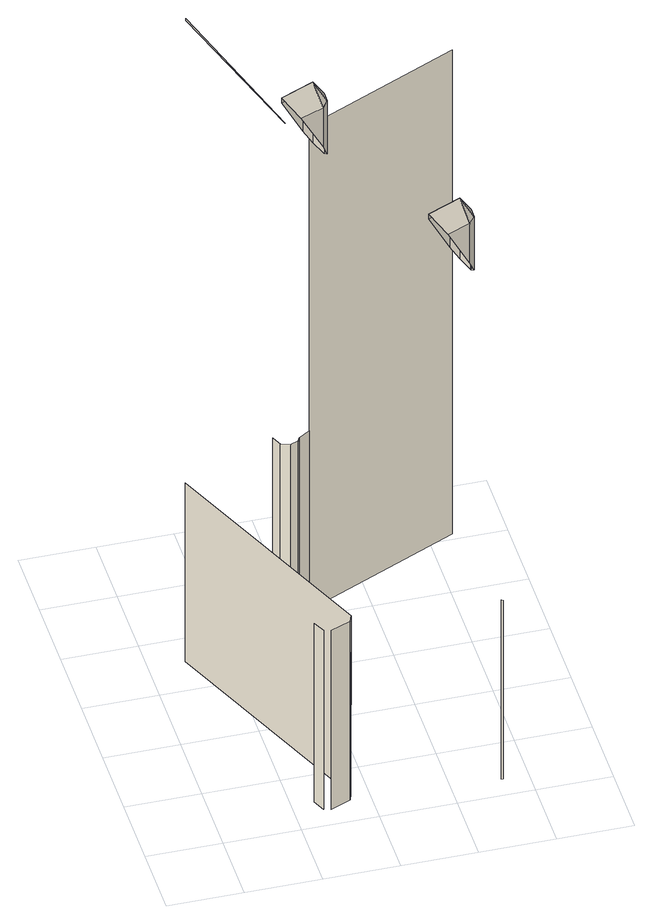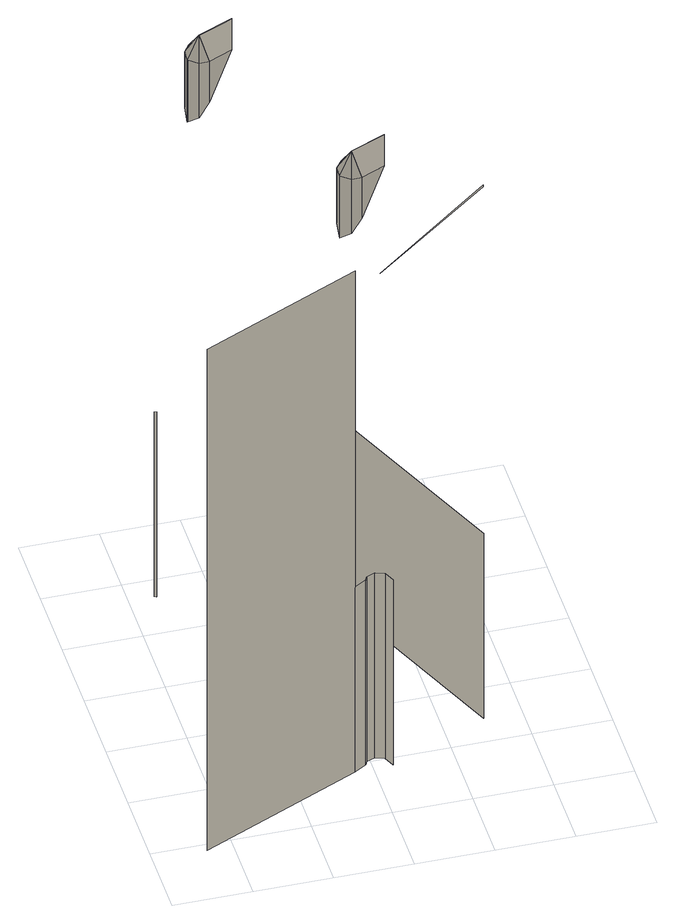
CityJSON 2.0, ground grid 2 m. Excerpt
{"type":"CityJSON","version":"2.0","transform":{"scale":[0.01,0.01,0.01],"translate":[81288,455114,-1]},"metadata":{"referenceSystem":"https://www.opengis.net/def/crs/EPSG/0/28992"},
"CityObjects":{
"building1":{"type":"Building","attributes":{"Volume":104797.07,"Dakoppervlakte":8542.52,"Muuroppervlakte":13883.88,"Vloeroppervlakte":5073.26,"hoogte_Z_max_in_m_NAP":34.28,"GEB_DOEL":"kantoorfunctie - kantoorfunctie,woonfunctie","yearOfConstruction":1620,"measuredHeight":34.75},"children":["building1-1","building1-2"],"geometry":[{"type":"MultiSurface","lod":"2","boundaries":[[[0,1,2,3]],[[4,5,6,7]],[[8,9,10,11]],[[11,10,5,4]],[[12,13,14]],[[15,16,17,18]],[[19,15,18,20]],[[16,21,17]],[[22,23,24,25]],[[26,27,23,22]],[[20,28,19]],[[15,29,16]],[[29,30,21,16]],[[31,32,27,26]],[[15,19,33]],[[34,35,36,37]],[[19,28,38,33]],[[15,39,29]],[[15,33,39]],[[39,40,30,29]],[[41,42,32,31]],[[43,34,37,44]],[[33,38,40,39]],[[35,45,36]],[[46,47,42,41]],[[44,48,43]],[[34,49,35]],[[49,50,45,35]],[[34,43,51]],[[43,48,52,51]],[[34,53,54,49]],[[54,55,50,49]],[[34,51,56,53]],[[51,52,57,56]],[[53,58,55,54]],[[56,57,58,53]],[[59,60,61,62]],[[63,64,65,66,47,46]]],"semantics":{"surfaces":[{"type":"WallSurface"}],"values":[0,0,0,0,0,null,null,null,0,0,null,null,null,0,null,null,null,null,null,null,0,null,null,null,0,null,null,null,null,null,null,null,null,null,null,null,0,0]}}]},
"building1-1":{"type":"BuildingInstallation","parents":["building1"],"geometry":[{"type":"MultiSurface","lod":"2","boundaries":[[[15,16,17,18]],[[19,15,18,20]],[[15,19,33]],[[15,33,39]],[[15,39,29]],[[15,29,16]],[[19,28,38,33]],[[33,38,40,39]],[[39,40,30,29]],[[29,30,21,16]],[[16,21,17]],[[20,28,19]]],"semantics":{"surfaces":[{"type":"RoofSurface"},{"type":"WallSurface"}],"values":[0,0,0,0,0,0,1,1,1,1,1,1]}}]},
"building1-2":{"type":"BuildingInstallation","parents":["building1"],"geometry":[{"type":"MultiSurface","lod":"2","boundaries":[[[34,35,36,37]],[[43,34,37,44]],[[34,43,51]],[[34,49,35]],[[34,53,54,49]],[[34,51,56,53]],[[43,48,52,51]],[[51,52,57,56]],[[49,50,45,35]],[[35,45,36]],[[44,48,43]],[[54,55,50,49]],[[53,58,55,54]],[[56,57,58,53]]],"semantics":{"surfaces":[{"type":"RoofSurface"},{"type":"WallSurface"}],"values":[0,0,0,0,0,0,1,1,1,1,1,1,1,1]}}]}
},
"vertices":[
[274,63,53],[274,63,623],[259,96,623],[259,96,53],[347,81,53],[347,81,623],[292,58,623],[292,58,53],[95,711,53],[95,711,623],[355,101,623],[354,101,53],[162,952,1894],[162,952,1900],[389,851,1597],[416,688,1852],[400,724,1795],[338,696,1795],[325,648,1852],[432,651,1795],[369,624,1795],[400,724,1671],[362,796,53],[362,796,623],[350,824,623],[350,824,53],[386,787,53],[386,787,623],[432,651,1671],[426,724,1795],[426,724,1628],[408,796,53],[408,796,623],[449,674,1795],[650,162,1845],[634,198,1789],[572,170,1789],[559,122,1845],[449,674,1626],[450,704,1795],[450,704,1604],[413,807,53],[413,807,623],[666,125,1789],[603,98,1789],[634,198,1664],[444,826,53],[444,826,623],[666,125,1664],[660,198,1789],[660,198,1621],[683,148,1789],[683,148,1619],[684,178,1789],[683,178,1789],[683,178,1597],[684,177,1789],[684,177,1597],[684,178,1597],[729,63,53],[729,63,623],[734,61,623],[734,61,53],[863,1020,53],[863,1020,840],[863,1020,1597],[444,826,1597]
]}
